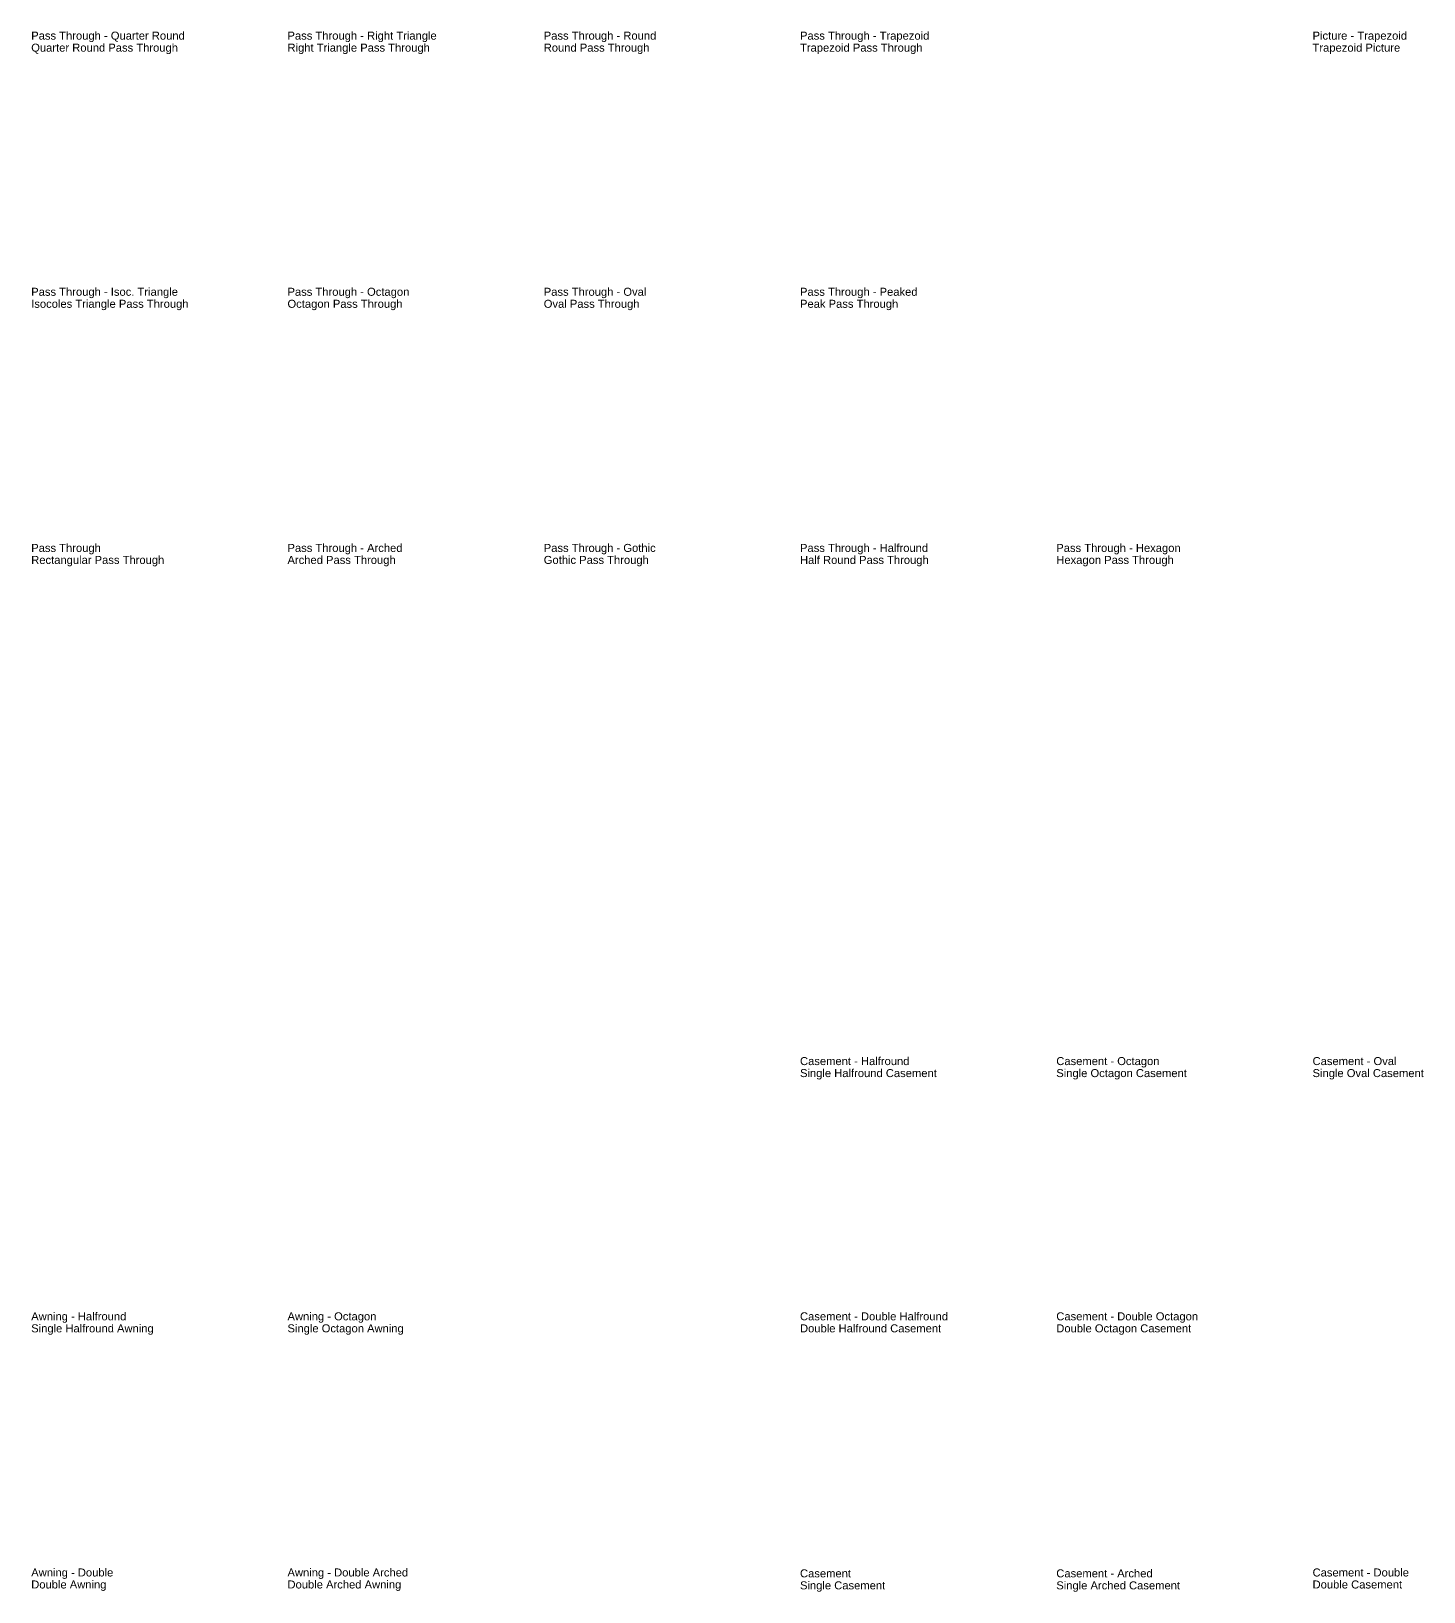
# Model space of a CAD drawing. Header units: inches. Extents: x 2 to 3369, y -111 to 1166.
# Drawn here: x 866 to 1648, y 1 to 878 of the extents above; entities that cross this region are included whole.
import ezdxf

# ---------------------------------------------------------------- set-up
doc = ezdxf.new("R2010")
doc.units = ezdxf.units.IN
doc.header["$LTSCALE"] = 0.5
doc.header["$MEASUREMENT"] = 0
doc.styles.add('Titles', font='arial.ttf', dxfattribs={"width": 0.75})

msp = doc.modelspace()

# ---------------------------------------------------------------- texts
at = {"style": 'Titles'}
for s, p in [('Pass Through - Quarter Round', (865.7, 873.5)), ('Pass Through - Right Triangle', (1009.7, 873.5)), ('Pass Through - Round', (1153.7, 873.5)), ('Pass Through - Trapezoid', (1297.7, 873.5)), ('Picture - Trapezoid', (1585.7, 873.5)), ('Quarter Round Pass Through ', (865.7, 866.75)), ('Right Triangle Pass Through ', (1009.7, 866.75)), ('Round Pass Through ', (1153.7, 866.75)), ('Trapezoid Pass Through ', (1297.7, 866.75)), ('Trapezoid Picture ', (1585.7, 866.75)), ('Pass Through - Isoc. Triangle', (865.7, 729.5)), ('Pass Through - Octagon', (1009.7, 729.5)), ('Pass Through - Oval', (1153.7, 729.5)), ('Pass Through - Peaked', (1297.7, 729.5)), ('Isocoles Triangle Pass Through ', (865.7, 722.75)), ('Octagon Pass Through ', (1009.7, 722.75)), ('Oval Pass Through ', (1153.7, 722.75)), ('Peak Pass Through ', (1297.7, 722.75)), ('Pass Through', (865.7, 585.5)), ('Pass Through - Arched', (1009.7, 585.5)), ('Pass Through - Gothic', (1153.7, 585.5)), ('Pass Through - Halfround', (1297.7, 585.5)), ('Pass Through - Hexagon', (1441.7, 585.5)), ('Rectangular Pass Through ', (865.7, 578.75)), ('Arched Pass Through ', (1009.7, 578.75)), ('Gothic Pass Through ', (1153.7, 578.75)), ('Half Round Pass Through ', (1297.7, 578.75)), ('Hexagon Pass Through ', (1441.7, 578.75)), ('Casement - Halfround', (1297.7, 297)), ('Casement - Octagon', (1441.7, 297)), ('Casement - Oval', (1585.7, 297)), ('Single Halfround Casement ', (1297.7, 290.25)), ('Single Octagon Casement ', (1441.7, 290.25)), ('Single Oval Casement ', (1585.7, 290.25)), ('Awning - Halfround', (865.7, 153.5)), ('Awning - Octagon', (1009.7, 153.5)), ('Casement - Double Halfround', (1297.7, 153.5)), ('Casement - Double Octagon', (1441.7, 153.5)), ('Single Halfround Awning', (865.7, 146.75)), ('Single Octagon Awning', (1009.7, 146.75)), ('Double Halfround Casement ', (1297.7, 146.75)), ('Double Octagon Casement ', (1441.7, 146.75)), ('Awning - Double', (865.7, 9.5)), ('Awning - Double Arched', (1009.7, 9.5)), ('Casement', (1297.7, 9)), ('Casement - Arched', (1441.7, 9)), ('Casement - Double', (1585.7, 9.5)), ('Double Awning ', (865.7, 2.75)), ('Double Arched Awning ', (1009.7, 2.75)), ('Single Casement ', (1297.7, 2.25)), ('Single Arched Casement ', (1441.7, 2.25)), ('Double Casement ', (1585.7, 2.75))]:
    msp.add_text(s, height=4.5, dxfattribs=at).set_placement(p)

doc.saveas('drawing.dxf')
